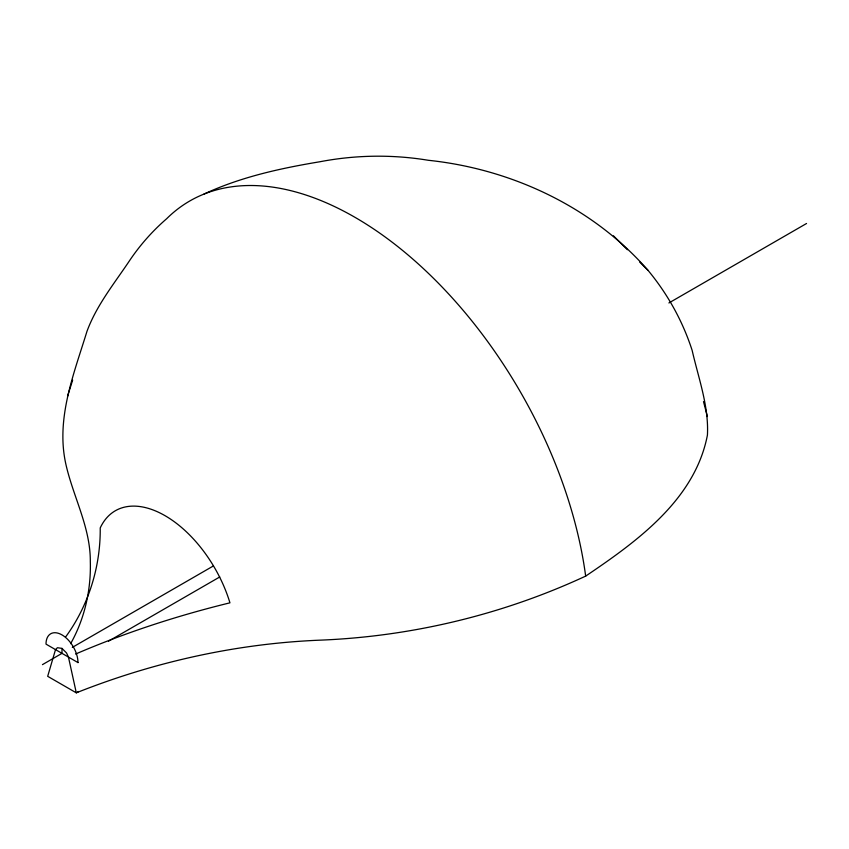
<?xml version="1.0" encoding="UTF-8"?>
<svg xmlns="http://www.w3.org/2000/svg" width="849" height="849" viewBox="0 0 849 849"><rect width="100%" height="100%" fill="white"/><g stroke="black" fill="none" stroke-linecap="round" stroke-linejoin="round"><path stroke-width="1.27" d="M78.586 691.5L76.293 692.826L68.461 657.094L66.53 652.945L61.988 648.403L57.445 647.702L55.514 649.623L47.682 676.313L76.293 692.826C154.221 661.849 237.349 643.362 321.209 640.114C412.359 636.315 502.895 614.549 585.661 576.11A330.601 190.876 60 0 0 409.335 256.08A330.601 190.876 60 0 0 166.659 218.724C152.013 231.406 139.194 246.03 128.528 262.192C113.469 284.511 96.308 305.895 86.938 331.439C73.789 374.26 55.652 418.748 65.882 464.265C73.226 496.962 90.525 527.356 90.323 561.656C91.098 590.087 84.645 618.847 70.626 643.68M67.538 396.26L72.643 380.119M65.925 636.559C88.667 605.231 100.628 566.601 100.224 527.94A99.556 57.477 60 0 1 165.077 515.704A99.556 57.477 60 0 1 229.941 602.832C177.218 615.695 125.44 632.601 75.582 654.048M585.661 576.11C636.835 541.577 695.066 499.679 707.429 435.059C708.915 406.162 698.504 378.325 692.168 350.457C682.713 321.177 667.664 294.041 648.042 270.364C592.687 206.944 511.491 169.004 428.374 160.291C392.397 154.348 355.678 154.9 319.871 161.756C280.191 168.357 240.585 177.027 203.94 194.103M42.45 664.64L61.988 653.359L61.988 648.403M72.314 647.394L213.428 565.922M668.885 302.966L806.55 223.489M108.481 641.207L219.742 576.97M639.7 262.086L648.042 270.364M613.434 235.799L627.422 249.723M703.492 401.588L707.408 416.572M77.981 662.581L46.005 644.126A22.605 13.053 60 0 1 61.988 634.893A22.605 13.053 60 0 1 77.981 662.581"/></g></svg>
